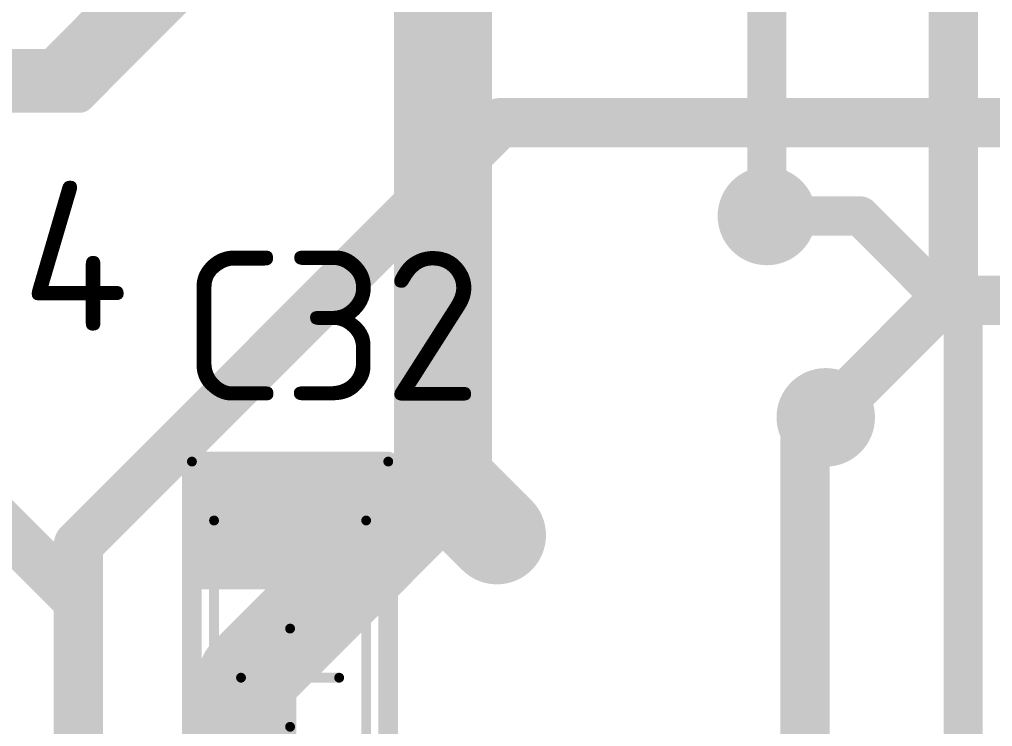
# Model space of a CAD drawing. Header units: inches. Extents: x 0 to 220, y 0 to 115.
# Drawn here: x 142.89 to 152.8, y 37.1 to 44.3 of the extents above; entities that cross this region are included whole.
import ezdxf

# ---------------------------------------------------------------- set-up
doc = ezdxf.new("R2010")
doc.units = ezdxf.units.IN
for name, color, linetype in [('Bottom Layer- Bottom', 5, 'Continuous'), ('Bottom Solder- Bot Mask', 6, 'Continuous'), ('Mechanical 13', 56, 'Continuous'), ('Mechanical 15', 56, 'Continuous'), ('Top Layer- Top', 1, 'Continuous'), ('Top Overlay- Top Silk', 2, 'Continuous'), ('Top Paste- Top Paste', 8, 'Continuous'), ('Top Solder- Top Mask', 216, 'Continuous')]:
    doc.layers.add(name, color=color, linetype=linetype)
doc.styles.add('GOST type B', font='', dxfattribs={"height": 0.2})
doc.styles.get('GOST type B').set_extended_font_data('GOST type B')

# ---------------------------------------------------------------- blocks, each defined once
blk = doc.blocks.new('CAP__1206_180')
at = {"layer": 'Top Layer- Top'}
for points in [[(-2, -0.8), (-2, 0.8), (-1, 0.8), (-1, -0.8)], [(1, -0.8), (1, 0.8), (2, 0.8), (2, -0.8)]]:
    blk.add_hatch(color=7, dxfattribs=at).paths.add_polyline_path(points)
at = {"layer": 'Top Paste- Top Paste'}
for points in [[(-2, -0.8), (-2, 0.8), (-1, 0.8), (-1, -0.8)], [(1, -0.8), (1, 0.8), (2, 0.8), (2, -0.8)]]:
    blk.add_hatch(color=7, dxfattribs=at).paths.add_polyline_path(points)
at = {"layer": 'Top Solder- Top Mask'}
for points in [[(-2.1016, -0.9016), (-2.1016, 0.9016), (-0.8984, 0.9016), (-0.8984, -0.9016)], [(0.8984, -0.9016), (0.8984, 0.9016), (2.1016, 0.9016), (2.1016, -0.9016)]]:
    blk.add_hatch(color=7, dxfattribs=at).paths.add_polyline_path(points)
at = {"layer": 'Mechanical 13'}
for points in [[(-1.6, -0.775, 0.1, 0.1, 0), (-1.6, 0.775, 0.1, 0.1, 0)], [(1.6, 0.775, 0.1, 0.1, 0), (-1.6, 0.775, 0.1, 0.1, 0)], [(1.6, -0.775, 0.1, 0.1, 0), (1.6, 0.775, 0.1, 0.1, 0)], [(1.6, -0.775, 0.1, 0.1, 0), (-1.6, -0.775, 0.1, 0.1, 0)]]:
    blk.add_lwpolyline(points, format="xyseb", dxfattribs=at)
for points in [[(-1.625, 0.775, 0.05, 0.05, 1), (-1.575, 0.775, 0.05, 0.05, 1)], [(-1.625, 0.775, 0.05, 0.05, 1), (-1.575, 0.775, 0.05, 0.05, 1)], [(1.575, 0.775, 0.05, 0.05, 1), (1.625, 0.775, 0.05, 0.05, 1)], [(1.575, 0.775, 0.05, 0.05, 1), (1.625, 0.775, 0.05, 0.05, 1)], [(-1.625, -0.775, 0.05, 0.05, 1), (-1.575, -0.775, 0.05, 0.05, 1)], [(-1.625, -0.775, 0.05, 0.05, 1), (-1.575, -0.775, 0.05, 0.05, 1)], [(1.575, -0.775, 0.05, 0.05, 1), (1.625, -0.775, 0.05, 0.05, 1)], [(1.575, -0.775, 0.05, 0.05, 1), (1.625, -0.775, 0.05, 0.05, 1)]]:
    blk.add_lwpolyline(points, format="xyseb", close=True, dxfattribs=at)
at = {"layer": 'Mechanical 15'}
for points in [[(-2.2, 1, 0.1, 0.1, 0), (2.2, 1, 0.1, 0.1, 0)], [(-2.2, -1, 0.1, 0.1, 0), (-2.2, 1, 0.1, 0.1, 0)], [(2.2, -1, 0.1, 0.1, 0), (2.2, 1, 0.1, 0.1, 0)], [(0, -0.5, 0.1, 0.1, 0), (0, 0.5, 0.1, 0.1, 0)], [(0.5, 0, 0.1, 0.1, 0), (-0.5, 0, 0.1, 0.1, 0)], [(-2.2, -1, 0.1, 0.1, 0), (2.2, -1, 0.1, 0.1, 0)]]:
    blk.add_lwpolyline(points, format="xyseb", dxfattribs=at)
for points in [[(-2.225, 1, 0.05, 0.05, 1), (-2.175, 1, 0.05, 0.05, 1)], [(-2.225, 1, 0.05, 0.05, 1), (-2.175, 1, 0.05, 0.05, 1)], [(2.175, 1, 0.05, 0.05, 1), (2.225, 1, 0.05, 0.05, 1)], [(2.175, 1, 0.05, 0.05, 1), (2.225, 1, 0.05, 0.05, 1)], [(-0.025, 0.5, 0.05, 0.05, 1), (0.025, 0.5, 0.05, 0.05, 1)], [(-0.525, 0, 0.05, 0.05, 1), (-0.475, 0, 0.05, 0.05, 1)], [(0.475, 0, 0.05, 0.05, 1), (0.525, 0, 0.05, 0.05, 1)], [(-0.025, -0.5, 0.05, 0.05, 1), (0.025, -0.5, 0.05, 0.05, 1)], [(-2.225, -1, 0.05, 0.05, 1), (-2.175, -1, 0.05, 0.05, 1)], [(-2.225, -1, 0.05, 0.05, 1), (-2.175, -1, 0.05, 0.05, 1)], [(2.175, -1, 0.05, 0.05, 1), (2.225, -1, 0.05, 0.05, 1)], [(2.175, -1, 0.05, 0.05, 1), (2.225, -1, 0.05, 0.05, 1)]]:
    blk.add_lwpolyline(points, format="xyseb", close=True, dxfattribs=at)
at = {"layer": 'Top Overlay- Top Silk'}
for points in [[(-2.2, -1, 0.2, 0.2, 0), (-2.2, 1, 0.2, 0.2, 0)], [(-2.2, 1, 0.2, 0.2, 0), (2.2, 1, 0.2, 0.2, 0)], [(2.2, -1, 0.2, 0.2, 0), (2.2, 1, 0.2, 0.2, 0)], [(-2.2, -1, 0.2, 0.2, 0), (2.2, -1, 0.2, 0.2, 0)]]:
    blk.add_lwpolyline(points, format="xyseb", dxfattribs=at)
for points in [[(-2.25, 1, 0.1, 0.1, 1), (-2.15, 1, 0.1, 0.1, 1)], [(-2.25, 1, 0.1, 0.1, 1), (-2.15, 1, 0.1, 0.1, 1)], [(2.15, 1, 0.1, 0.1, 1), (2.25, 1, 0.1, 0.1, 1)], [(2.15, 1, 0.1, 0.1, 1), (2.25, 1, 0.1, 0.1, 1)], [(-2.25, -1, 0.1, 0.1, 1), (-2.15, -1, 0.1, 0.1, 1)], [(-2.25, -1, 0.1, 0.1, 1), (-2.15, -1, 0.1, 0.1, 1)], [(2.15, -1, 0.1, 0.1, 1), (2.25, -1, 0.1, 0.1, 1)], [(2.15, -1, 0.1, 0.1, 1), (2.25, -1, 0.1, 0.1, 1)]]:
    blk.add_lwpolyline(points, format="xyseb", close=True, dxfattribs=at)

msp = doc.modelspace()

# ---------------------------------------------------------------- hatches: boundary and pattern name
at = {"layer": 'Bottom Layer- Bottom'}
h = msp.add_hatch(color=7, dxfattribs=at)
edge = h.paths.add_edge_path()
edge.add_arc((150.5, 42.3), 0.4, 0, 360)
h = msp.add_hatch(color=7, dxfattribs=at)
edge = h.paths.add_edge_path()
edge.add_arc((151.1, 40.25), 0.4, 0, 360)
h = msp.add_hatch(color=7, dxfattribs=at)
edge = h.paths.add_edge_path()
edge.add_arc((147.7, 39.1), 0.4, 0, 360)
at = {"layer": 'Bottom Solder- Bot Mask'}
h = msp.add_hatch(color=7, dxfattribs=at)
edge = h.paths.add_edge_path()
edge.add_arc((150.5, 42.3), 0.5016, 0, 360)
h = msp.add_hatch(color=7, dxfattribs=at)
edge = h.paths.add_edge_path()
edge.add_arc((151.1, 40.25), 0.5016, 0, 360)
h = msp.add_hatch(color=7, dxfattribs=at)
edge = h.paths.add_edge_path()
edge.add_arc((147.7, 39.1), 0.5016, 0, 360)
at = {"layer": 'Top Layer- Top'}
h = msp.add_hatch(color=7, dxfattribs=at)
edge = h.paths.add_edge_path()
edge.add_arc((150.5, 42.3), 0.4, 0, 360)
h = msp.add_hatch(color=7, dxfattribs=at)
edge = h.paths.add_edge_path()
edge.add_arc((151.1, 40.25), 0.4, 0, 360)
h = msp.add_hatch(color=7, dxfattribs=at)
edge = h.paths.add_edge_path()
edge.add_arc((147.7, 39.1), 0.4, 0, 360)
at = {"layer": 'Top Solder- Top Mask'}
h = msp.add_hatch(color=7, dxfattribs=at)
edge = h.paths.add_edge_path()
edge.add_arc((150.5, 42.3), 0.5016, 0, 360)
h = msp.add_hatch(color=7, dxfattribs=at)
edge = h.paths.add_edge_path()
edge.add_arc((151.1, 40.25), 0.5016, 0, 360)
h = msp.add_hatch(color=7, dxfattribs=at)
edge = h.paths.add_edge_path()
edge.add_arc((147.7, 39.1), 0.5016, 0, 360)

# ---------------------------------------------------------------- linework, layer by layer
at = {"layer": 'Bottom Layer- Bottom'}
for points in [[(152.4, 41.55, 0.5, 0.5, 0), (152.4, 52.3, 0.5, 0.5, 0)], [(142.1716, 49.6151, 1, 1, 0), (147.2, 44.5867, 1, 1, 0)], [(150.5, 42.3, 0.4, 0.4, 0), (150.5, 45.1237, 0.4, 0.4, 0)], [(147.2, 39.6, 1, 1, 0), (147.2, 44.5867, 1, 1, 0)], [(151.1, 40.25, 0.5, 0.5, 0), (152.4, 41.55, 0.5, 0.5, 0)], [(152.4, 41.4407, 0.5, 0.5, 0), (158.3102, 41.4407, 0.5, 0.5, 0)], [(145.2061, 37.6061, 1, 1, 0), (147.2, 39.6, 1, 1, 0)], [(147.2, 39.6, 1, 1, 0), (147.7, 39.1, 1, 1, 0)], [(147.7, 39.1, 1, 1, 0), (147.75, 39.05, 1, 1, 0)], [(145.2061, 36.536, 1, 1, 0), (145.2061, 37.6061, 1, 1, 0)]]:
    msp.add_lwpolyline(points, format="xyseb", dxfattribs=at)
for points in [[(146.95, 44.5867, 0.5, 0.5, 1), (147.45, 44.5867, 0.5, 0.5, 1)], [(146.95, 44.5867, 0.5, 0.5, 1), (147.45, 44.5867, 0.5, 0.5, 1)], [(150.4, 42.3, 0.2, 0.2, 1), (150.6, 42.3, 0.2, 0.2, 1)], [(152.275, 41.55, 0.25, 0.25, 1), (152.525, 41.55, 0.25, 0.25, 1)], [(152.275, 41.55, 0.25, 0.25, 1), (152.525, 41.55, 0.25, 0.25, 1)], [(152.275, 41.4407, 0.25, 0.25, 1), (152.525, 41.4407, 0.25, 0.25, 1)], [(150.975, 40.25, 0.25, 0.25, 1), (151.225, 40.25, 0.25, 0.25, 1)], [(146.95, 39.6, 0.5, 0.5, 1), (147.45, 39.6, 0.5, 0.5, 1)], [(146.95, 39.6, 0.5, 0.5, 1), (147.45, 39.6, 0.5, 0.5, 1)], [(146.95, 39.6, 0.5, 0.5, 1), (147.45, 39.6, 0.5, 0.5, 1)], [(147.45, 39.1, 0.5, 0.5, 1), (147.95, 39.1, 0.5, 0.5, 1)], [(147.45, 39.1, 0.5, 0.5, 1), (147.95, 39.1, 0.5, 0.5, 1)], [(147.5, 39.05, 0.5, 0.5, 1), (148, 39.05, 0.5, 0.5, 1)], [(144.9561, 37.6061, 0.5, 0.5, 1), (145.4561, 37.6061, 0.5, 0.5, 1)], [(144.9561, 37.6061, 0.5, 0.5, 1), (145.4561, 37.6061, 0.5, 0.5, 1)]]:
    msp.add_lwpolyline(points, format="xyseb", close=True, dxfattribs=at)
at = {"layer": 'Top Layer- Top'}
for points in [[(143.25, 43.75, 0.5, 0.5, 0), (148.25, 48.75, 0.5, 0.5, 0)], [(129.6065, 43.75, 0.5, 0.5, 0), (143.25, 43.75, 0.5, 0.5, 0)], [(143.4852, 38.9553, 0.5, 0.5, 0), (147.78, 43.25, 0.5, 0.5, 0)], [(147.78, 43.25, 0.5, 0.5, 0), (173, 43.25, 0.5, 0.5, 0)], [(150.5, 42.3, 0.4, 0.4, 0), (151.45, 42.3, 0.4, 0.4, 0)], [(151.45, 42.3, 0.4, 0.4, 0), (152.5, 41.25, 0.4, 0.4, 0)], [(152.5, 22.4843, 0.4, 0.4, 0), (152.5, 41.25, 0.4, 0.4, 0)], [(150.8886, 40.0386, 0.5, 0.5, 0), (151.1, 40.25, 0.5, 0.5, 0)], [(150.8886, 24.3614, 0.5, 0.5, 0), (150.8886, 40.0386, 0.5, 0.5, 0)], [(142.3208, 39.5472, 0.5, 0.5, 0), (143.4852, 38.3828, 0.5, 0.5, 0)], [(143.4852, 38.3828, 0.5, 0.5, 0), (143.4852, 38.9553, 0.5, 0.5, 0)], [(145.6427, 39.1, 0.254, 0.254, 0), (147.7, 39.1, 0.254, 0.254, 0)], [(143.4852, 35.8087, 0.5, 0.5, 0), (143.4852, 38.3828, 0.5, 0.5, 0)]]:
    msp.add_lwpolyline(points, format="xyseb", dxfattribs=at)
for points in [[(143.125, 43.75, 0.25, 0.25, 1), (143.375, 43.75, 0.25, 0.25, 1)], [(143.125, 43.75, 0.25, 0.25, 1), (143.375, 43.75, 0.25, 0.25, 1)], [(147.655, 43.25, 0.25, 0.25, 1), (147.905, 43.25, 0.25, 0.25, 1)], [(147.655, 43.25, 0.25, 0.25, 1), (147.905, 43.25, 0.25, 0.25, 1)], [(150.4, 42.3, 0.2, 0.2, 1), (150.6, 42.3, 0.2, 0.2, 1)], [(151.35, 42.3, 0.2, 0.2, 1), (151.55, 42.3, 0.2, 0.2, 1)], [(151.35, 42.3, 0.2, 0.2, 1), (151.55, 42.3, 0.2, 0.2, 1)], [(152.4, 41.25, 0.2, 0.2, 1), (152.6, 41.25, 0.2, 0.2, 1)], [(152.4, 41.25, 0.2, 0.2, 1), (152.6, 41.25, 0.2, 0.2, 1)], [(150.975, 40.25, 0.25, 0.25, 1), (151.225, 40.25, 0.25, 0.25, 1)], [(150.7636, 40.0386, 0.25, 0.25, 1), (151.0136, 40.0386, 0.25, 0.25, 1)], [(150.7636, 40.0386, 0.25, 0.25, 1), (151.0136, 40.0386, 0.25, 0.25, 1)], [(143.3602, 38.9553, 0.25, 0.25, 1), (143.6102, 38.9553, 0.25, 0.25, 1)], [(143.3602, 38.9553, 0.25, 0.25, 1), (143.6102, 38.9553, 0.25, 0.25, 1)], [(145.5792, 39.1, 0.127, 0.127, 1), (145.7062, 39.1, 0.127, 0.127, 1)], [(147.6365, 39.1, 0.127, 0.127, 1), (147.7635, 39.1, 0.127, 0.127, 1)], [(143.3602, 38.3828, 0.25, 0.25, 1), (143.6102, 38.3828, 0.25, 0.25, 1)], [(143.3602, 38.3828, 0.25, 0.25, 1), (143.6102, 38.3828, 0.25, 0.25, 1)], [(143.3602, 38.3828, 0.25, 0.25, 1), (143.6102, 38.3828, 0.25, 0.25, 1)]]:
    msp.add_lwpolyline(points, format="xyseb", close=True, dxfattribs=at)
at = {"layer": 'Top Overlay- Top Silk'}
for points in [[(143.5, 43.5, 0.3, 0.3, 0), (148.5, 48.5, 0.3, 0.3, 0)], [(117, 43.5, 0.3, 0.3, 0), (143.5, 43.5, 0.3, 0.3, 0)]]:
    msp.add_lwpolyline(points, format="xyseb", dxfattribs=at)
msp.add_lwpolyline([(143.425, 43.5, 0.15, 0.15, 1), (143.575, 43.5, 0.15, 0.15, 1)], format="xyseb", close=True, dxfattribs=at)
msp.add_lwpolyline([(143.425, 43.5, 0.15, 0.15, 1), (143.575, 43.5, 0.15, 0.15, 1)], format="xyseb", close=True, dxfattribs=at)

# ---------------------------------------------------------------- block references
at = {"rotation": 270}
msp.add_blockref('CAP__1206_180', (145.6427, 37.6), dxfattribs=at)

# ---------------------------------------------------------------- texts
at = {"layer": 'Top Overlay- Top Silk', "style": 'GOST type B'}
for s, p in [('VD24', (139.352, 41.1302)), ('C32', (144.5336, 40.419))]:
    msp.add_text(s, height=1.524, dxfattribs=at).set_placement(p)

doc.saveas('drawing.dxf')
